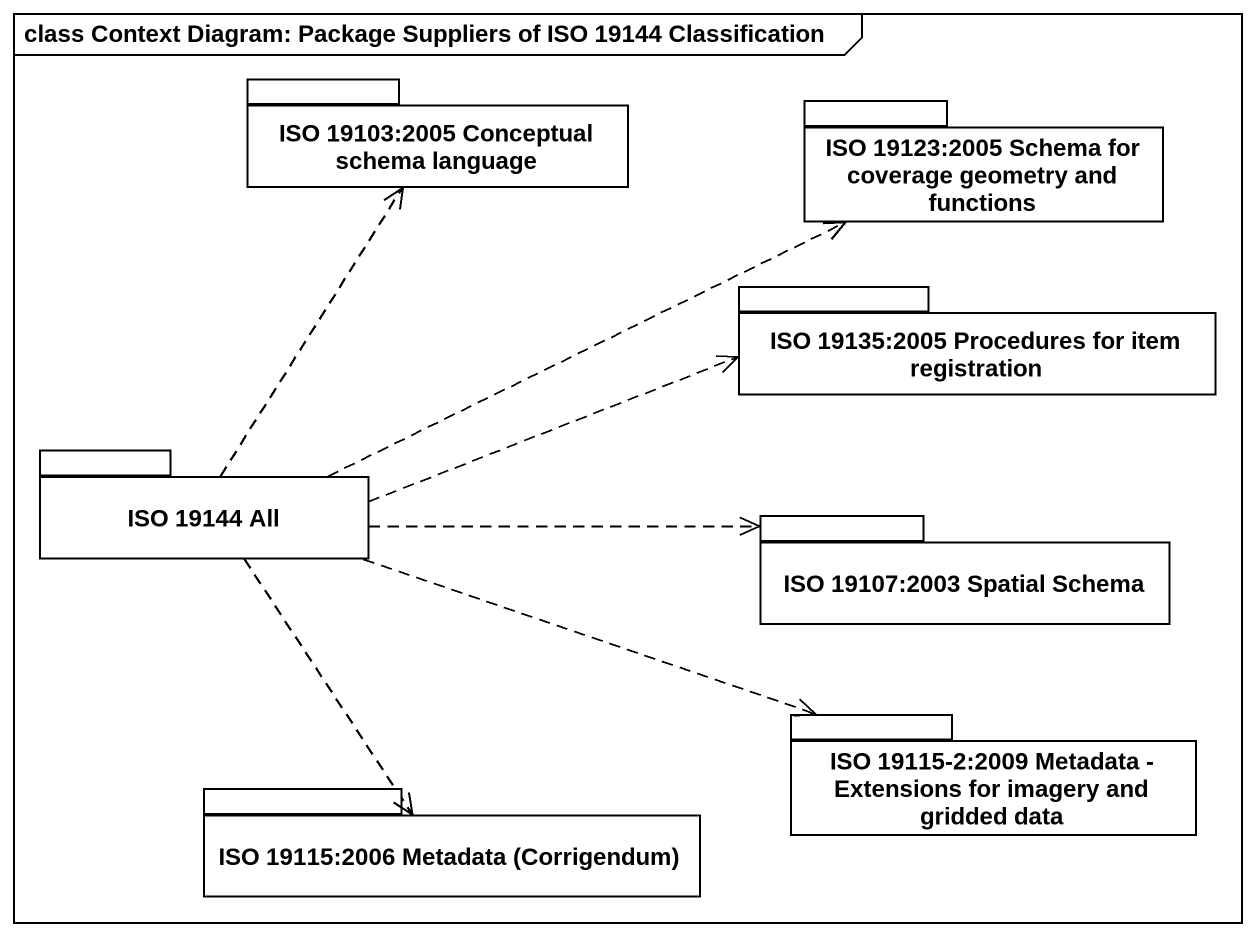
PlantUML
@startuml
mainframe class Context Diagram: Package Suppliers of ISO 19144 Classification
package "ISO 19103:2005 Conceptual schema language" as ISO_19103_2005_Conceptual {
}
package "ISO 19123:2005 Schema for coverage geometry and functions" as ISO_19123_2005_Schema_for {
}
package "ISO 19135:2005 Procedures for item registration" as ISO_19135_2005_Procedures {
}
package "ISO 19144 All" as ISO_19144_All {
}
package "ISO 19107:2003 Spatial Schema" as ISO_19107_2003_Spatial {
}
package "ISO 19115-2:2009 Metadata - Extensions for imagery and gridded data" as ISO_19115_2_2009_Metadata {
}
package "ISO 19115:2006 Metadata (Corrigendum)" as ISO_19115_2006_Metadata {
}
ISO_19144_All .up.> ISO_19103_2005_Conceptual
ISO_19144_All .right.> ISO_19123_2005_Schema_for
ISO_19144_All .right.> ISO_19135_2005_Procedures
ISO_19144_All .right.> ISO_19107_2003_Spatial
ISO_19144_All .right.> ISO_19115_2_2009_Metadata
ISO_19144_All ..> ISO_19115_2006_Metadata
@enduml
